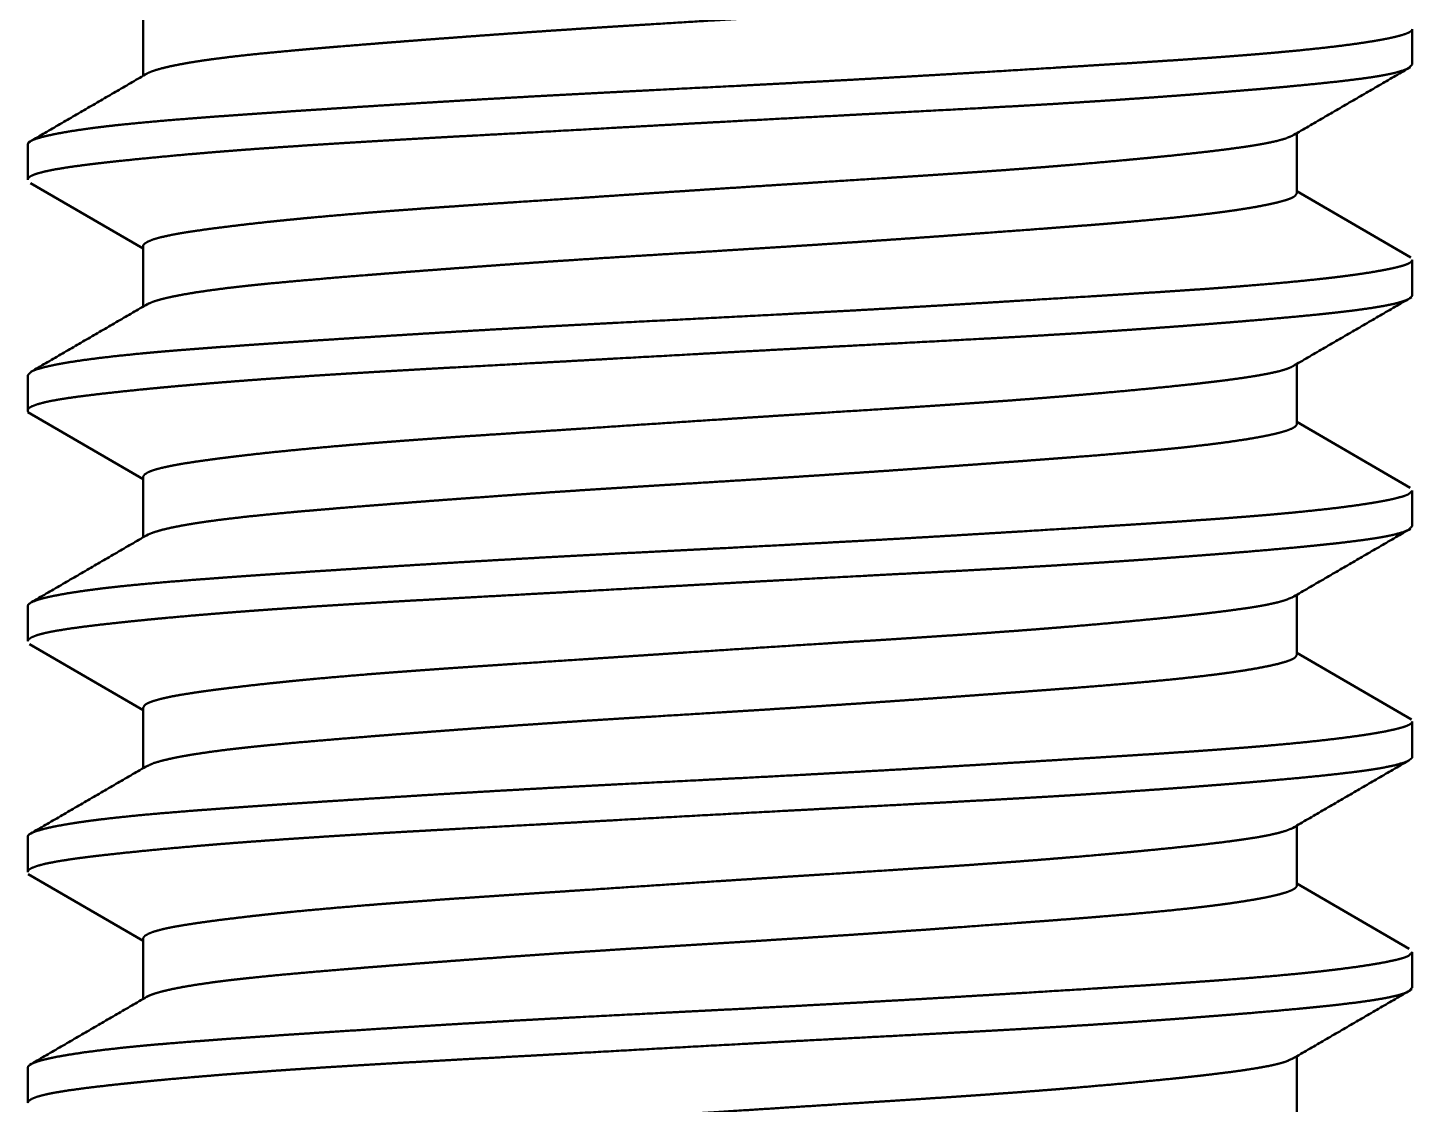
# Paper-space layout 'Layout1' of a CAD drawing. Header units: millimetres. Extents: x 0 to 420, y 0 to 297.
# Drawn here: x 183.84 to 189.84, y 161.19 to 165.86 of the extents above; entities that cross this region are included whole.
import ezdxf

# ---------------------------------------------------------------- set-up
doc = ezdxf.new("R2010")
doc.units = ezdxf.units.MM
doc.layers.add('170', color=7, linetype='Continuous', true_color=0xffffff)

psp = doc.layouts.get("Layout1")

# ---------------------------------------------------------------- linework, layer by layer
at = {"layer": '170', "color": 155, "linetype": 'Continuous', "lineweight": 50}
for p, q in [((184.3445, 165.9102), (184.3445, 165.649)), ((189.8445, 165.6991), (189.8445, 165.8519)), ((189.3445, 165.1409), (189.3445, 165.4008)), ((183.8445, 165.352), (183.8445, 165.1991)), ((183.8564, 165.1845), (184.3445, 164.901)), ((189.8386, 164.8622), (189.3445, 165.1492)), ((184.3445, 164.9101), (184.3445, 164.6491)), ((189.8445, 164.6991), (189.8445, 164.8519)), ((189.3445, 164.1409), (189.3445, 164.4012)), ((183.8445, 164.3519), (183.8445, 164.1992)), ((183.8457, 164.1913), (184.3445, 163.9014)), ((189.8352, 163.8642), (189.3445, 164.1493)), ((184.3445, 163.9101), (184.3445, 163.6493)), ((189.8445, 163.699), (189.8445, 163.852)), ((189.3445, 163.1409), (189.3445, 163.4008)), ((183.8445, 163.3519), (183.8445, 163.1991)), ((183.8523, 163.1868), (184.3445, 162.9008)), ((189.8411, 162.8605), (189.3445, 163.149)), ((184.3445, 162.9101), (184.3445, 162.6491)), ((189.8445, 162.6991), (189.8445, 162.852)), ((189.3445, 162.1409), (189.3445, 162.4009)), ((183.8445, 162.3519), (183.8445, 162.1991)), ((183.8472, 162.1901), (184.3445, 161.9013)), ((189.8307, 161.8665), (189.3445, 162.1491)), ((184.3445, 161.9101), (184.3445, 161.6493)), ((189.8445, 161.6991), (189.8445, 161.8519)), ((189.3445, 161.1409), (189.3445, 161.4014)), ((183.8445, 161.352), (183.8445, 161.1991))]:
    psp.add_line(p, q, dxfattribs=at)
for points, knots in [([(184.3545, 165.6548), (184.3664, 165.6617), (184.3906, 165.6713), (184.4234, 165.681), (184.4648, 165.6909), (184.515, 165.7008), (184.5433, 165.7058), (184.5738, 165.7108), (184.6062, 165.7157), (184.6405, 165.7206), (184.7147, 165.7301), (184.7965, 165.7394), (184.8857, 165.7485), (184.9824, 165.7577), (185.0078, 165.76), (185.0597, 165.7646), (185.0862, 165.7669), (185.1401, 165.7715), (185.1955, 165.7761), (185.3103, 165.7854), (185.4306, 165.7949), (185.5563, 165.8046), (185.6212, 165.8095), (185.6875, 165.8144), (185.8226, 165.8244), (185.9605, 165.8342), (186.1012, 165.8439), (186.2448, 165.8535), (186.3176, 165.8582), (186.3912, 165.8629), (186.5401, 165.8721), (186.8381, 165.8905), (186.987, 165.8997), (187.1356, 165.9091), (187.2099, 165.9139), (187.3213, 165.9212), (187.3949, 165.9261), (187.4314, 165.9285), (187.5755, 165.9384), (187.7165, 165.9483), (187.8545, 165.9582), (187.9893, 165.968), (188.0556, 165.9729), (188.0885, 165.9753), (188.185, 165.9824), (188.2476, 165.9871), (188.3686, 165.9963), (188.4838, 166.0053), (188.5934, 166.0144), (188.6973, 166.0237), (188.7224, 166.026), (188.7471, 166.0283), (188.7713, 166.0307), (188.795, 166.0331), (188.841, 166.0378), (188.8851, 166.0426), (188.9675, 166.0522), (189.0423, 166.0619), (189.1095, 166.0717), (189.1689, 166.0816), (189.1956, 166.0866), (189.2201, 166.0915), (189.2423, 166.0964), (189.2623, 166.1011), (189.2959, 166.1105), (189.3207, 166.1197), (189.3299, 166.1243), (189.3369, 166.1289), (189.3395, 166.1312), (189.3416, 166.1335), (189.3431, 166.1358), (189.3441, 166.1381), (189.3445, 166.1408)], [0, 0, 0.002743, 0.00791, 0.014715, 0.023182, 0.033349, 0.03908, 0.04522, 0.051735, 0.058623, 0.07351, 0.089864, 0.107694, 0.127026, 0.132091, 0.142453, 0.147739, 0.158511, 0.169558, 0.192464, 0.216454, 0.241533, 0.254482, 0.267701, 0.294629, 0.322125, 0.350178, 0.378794, 0.39331, 0.407969, 0.437636, 0.49702, 0.526674, 0.556302, 0.571106, 0.593294, 0.607968, 0.615244, 0.643967, 0.672079, 0.699584, 0.726477, 0.739692, 0.746241, 0.765503, 0.777984, 0.802101, 0.825093, 0.846967, 0.867705, 0.872713, 0.877643, 0.882483, 0.887226, 0.896424, 0.905239, 0.92174, 0.936741, 0.950244, 0.96223, 0.967623, 0.972583, 0.977106, 0.981206, 0.988132, 0.993404, 0.99544, 0.997096, 0.997794, 0.998412, 0.998964, 0.999463, 1, 1]), ([(189.8445, 165.8517), (189.844, 165.849), (189.8428, 165.8467), (189.8409, 165.8445), (189.8352, 165.8399), (189.8269, 165.8354), (189.8023, 165.8263), (189.7672, 165.8171), (189.7457, 165.8124), (189.7215, 165.8075), (189.7084, 165.8051), (189.6947, 165.8027), (189.6803, 165.8002), (189.6652, 165.7977), (189.5989, 165.7877), (189.5231, 165.7778), (189.4379, 165.768), (189.3434, 165.7583), (189.2926, 165.7535), (189.2395, 165.7487), (189.212, 165.7463), (189.1839, 165.7439), (189.1554, 165.7416), (189.1263, 165.7392), (189.0057, 165.73), (188.8779, 165.7209), (188.743, 165.712), (188.601, 165.7029), (188.4517, 165.6937), (188.2965, 165.6841), (187.9738, 165.6644), (187.8063, 165.6544), (187.6346, 165.6445), (187.5472, 165.6395), (187.459, 165.6345), (187.2819, 165.6248), (187.1041, 165.6153), (186.9258, 165.606), (186.5673, 165.5878), (186.4773, 165.5832), (186.3879, 165.5786), (186.2114, 165.5694), (186.0379, 165.56), (185.8673, 165.5503), (185.7831, 165.5454), (185.6997, 165.5404), (185.5351, 165.5304), (185.3753, 165.5204), (185.2219, 165.5107), (185.0745, 165.5011), (184.9334, 165.4917), (184.8651, 165.4871), (184.7985, 165.4824), (184.7334, 165.4778), (184.6701, 165.4733), (184.5501, 165.4642), (184.439, 165.4552), (184.3365, 165.4461), (184.2428, 165.4367), (184.1992, 165.4319), (184.1579, 165.4269), (184.1381, 165.4245), (184.1189, 165.4219), (184.1003, 165.4194), (184.0824, 165.4169), (184.0174, 165.4069), (183.9626, 165.397), (183.9181, 165.3871), (183.8839, 165.3774), (183.8769, 165.375), (183.8707, 165.3726), (183.865, 165.3702), (183.8601, 165.3678), (183.8522, 165.363), (183.8471, 165.3584), (183.8445, 165.3517)], [0, 0, 0.000455, 0.000882, 0.001367, 0.002576, 0.004146, 0.008488, 0.014496, 0.018143, 0.022222, 0.024426, 0.026737, 0.029165, 0.031696, 0.042798, 0.055455, 0.069646, 0.085375, 0.093818, 0.102656, 0.107225, 0.111889, 0.116631, 0.121452, 0.14148, 0.16269, 0.185077, 0.208643, 0.23341, 0.25915, 0.312683, 0.340467, 0.368934, 0.383427, 0.39806, 0.427427, 0.456894, 0.486463, 0.5459, 0.560814, 0.575635, 0.604898, 0.633671, 0.661958, 0.675917, 0.689755, 0.717054, 0.74356, 0.769022, 0.793465, 0.816888, 0.828211, 0.839278, 0.850085, 0.860592, 0.880509, 0.898971, 0.915999, 0.93159, 0.938849, 0.945738, 0.949046, 0.952256, 0.955353, 0.958346, 0.969243, 0.978458, 0.986004, 0.991897, 0.993114, 0.994228, 0.99524, 0.996149, 0.997667, 0.998816, 1, 1]), ([(183.8445, 165.1989), (183.847, 165.2059), (183.852, 165.2107), (183.8597, 165.2155), (183.8702, 165.2203), (183.8833, 165.2251), (183.9174, 165.2343), (183.9618, 165.2434), (184.0164, 165.2524), (184.0812, 165.2615), (184.1174, 165.266), (184.1563, 165.2706), (184.1767, 165.273), (184.1977, 165.2753), (184.2192, 165.2777), (184.2413, 165.2801), (184.335, 165.2897), (184.4373, 165.2996), (184.5482, 165.3096), (184.6677, 165.3196), (184.6989, 165.3221), (184.7307, 165.3246), (184.763, 165.3271), (184.7958, 165.3296), (184.8626, 165.3345), (184.931, 165.3393), (185.0722, 165.3489), (185.2194, 165.3583), (185.3726, 165.3675), (185.5318, 165.3766), (185.6137, 165.3812), (185.6966, 165.3858), (185.7803, 165.3903), (186.0352, 165.4042), (186.3847, 165.4237), (186.6086, 165.4362), (186.6987, 165.4412), (186.8333, 165.4486), (187.1012, 165.4631), (187.3672, 165.4772), (187.4995, 165.4842), (187.5435, 165.4865), (187.6312, 165.4911), (187.9712, 165.5092), (188.1347, 165.5183), (188.2939, 165.5275), (188.3718, 165.5323), (188.4486, 165.5372), (188.4867, 165.5396), (188.5616, 165.5446), (188.5984, 165.5471), (188.7408, 165.5571), (188.8759, 165.5671), (189.0037, 165.577), (189.1241, 165.5868), (189.1816, 165.5916), (189.2372, 165.5964), (189.2906, 165.6012), (189.3416, 165.6059), (189.4364, 165.6152), (189.5218, 165.6243), (189.5976, 165.6333), (189.664, 165.6425), (189.6791, 165.6448), (189.6935, 165.6471), (189.7074, 165.6495), (189.7206, 165.6518), (189.7449, 165.6566), (189.7666, 165.6614), (189.8019, 165.6712), (189.8266, 165.6811), (189.8445, 165.6991)], [0, 0, 0.001236, 0.002388, 0.003896, 0.005797, 0.008114, 0.013965, 0.021469, 0.030625, 0.041454, 0.047504, 0.053979, 0.057379, 0.060874, 0.064461, 0.068137, 0.083733, 0.100751, 0.119181, 0.139031, 0.144218, 0.149494, 0.154862, 0.160312, 0.171403, 0.182745, 0.206175, 0.230597, 0.256004, 0.282408, 0.295991, 0.309742, 0.323605, 0.365884, 0.423828, 0.460958, 0.475888, 0.498217, 0.542633, 0.586735, 0.608667, 0.615959, 0.630492, 0.686863, 0.713974, 0.740369, 0.753298, 0.766044, 0.77235, 0.784783, 0.790885, 0.814522, 0.836946, 0.858169, 0.878179, 0.887726, 0.896963, 0.905844, 0.914326, 0.930098, 0.944305, 0.956953, 0.968042, 0.970569, 0.972996, 0.975321, 0.977539, 0.981644, 0.985314, 0.99138, 0.995791, 1, 1]), ([(189.3285, 165.3916), (189.2951, 165.3774), (189.2614, 165.3678), (189.2189, 165.3584), (189.1945, 165.3537), (189.1677, 165.3491), (189.1535, 165.3468), (189.1388, 165.3445), (189.1236, 165.3422), (189.108, 165.3399), (189.0405, 165.3307), (188.9654, 165.3215), (188.8829, 165.3122), (188.7927, 165.3026), (188.769, 165.3002), (188.7448, 165.2978), (188.6949, 165.2929), (188.6436, 165.288), (188.5908, 165.2831), (188.481, 165.2732), (188.3656, 165.2633), (188.2447, 165.2534), (188.1182, 165.2437), (188.0528, 165.2389), (187.9863, 165.2342), (187.9191, 165.2295), (187.8511, 165.2249), (187.713, 165.2158), (187.5719, 165.2067), (187.2808, 165.1883), (187.2064, 165.1835), (187.132, 165.1788), (187.0575, 165.174), (186.8343, 165.1595), (186.6855, 165.1497), (186.5366, 165.1399), (186.4994, 165.1374), (186.425, 165.1324), (186.2413, 165.1202), (185.957, 165.1015), (185.8193, 165.0923), (185.6845, 165.0831), (185.6512, 165.0808), (185.5856, 165.0762), (185.5532, 165.0738), (185.4274, 165.0645), (185.3073, 165.055), (185.1927, 165.0454), (185.0836, 165.0357), (185.0312, 165.0307), (184.9802, 165.0257), (184.9309, 165.0207), (184.8835, 165.0158), (184.7944, 165.0059), (184.7128, 164.9961), (184.6388, 164.9866), (184.5724, 164.9773), (184.557, 164.975), (184.5421, 164.9727), (184.5276, 164.9704), (184.5137, 164.9681), (184.4876, 164.9635), (184.4637, 164.959), (184.4224, 164.9499), (184.3899, 164.9407), (184.366, 164.9313), (184.3508, 164.9217), (184.3484, 164.9193), (184.3466, 164.9169), (184.3453, 164.9144), (184.3446, 164.912), (184.3445, 164.9102)], [0, 0, 0.007219, 0.014209, 0.022865, 0.02783, 0.033232, 0.036097, 0.039059, 0.042119, 0.045272, 0.058831, 0.073889, 0.090434, 0.108485, 0.113235, 0.118079, 0.128055, 0.138331, 0.148893, 0.170843, 0.193904, 0.218059, 0.243333, 0.256387, 0.269659, 0.283072, 0.296637, 0.324206, 0.352361, 0.410442, 0.42529, 0.440138, 0.454991, 0.499543, 0.529244, 0.558946, 0.566372, 0.581223, 0.617884, 0.674621, 0.702112, 0.729012, 0.735646, 0.74876, 0.755215, 0.780331, 0.804336, 0.827241, 0.849045, 0.859525, 0.869729, 0.8796, 0.889095, 0.906945, 0.923294, 0.938155, 0.951509, 0.954614, 0.957621, 0.960531, 0.963339, 0.968617, 0.973465, 0.981879, 0.988621, 0.993734, 0.997298, 0.997978, 0.998587, 0.999133, 0.999641, 1, 1]), ([(184.3642, 164.6605), (184.3911, 164.6714), (184.4066, 164.6763), (184.4243, 164.6813), (184.4341, 164.6837), (184.4443, 164.6862), (184.4551, 164.6887), (184.4664, 164.6912), (184.5167, 164.7011), (184.5752, 164.711), (184.6416, 164.7207), (184.7162, 164.7303), (184.7362, 164.7326), (184.7566, 164.735), (184.7776, 164.7373), (184.799, 164.7397), (184.8432, 164.7443), (184.889, 164.7489), (184.9854, 164.7579), (185.0882, 164.767), (185.1973, 164.7763), (185.3129, 164.7856), (185.3731, 164.7904), (185.4972, 164.8001), (185.5608, 164.8049), (185.6909, 164.8147), (185.8249, 164.8245), (185.9629, 164.8344), (186.1049, 164.8442), (186.141, 164.8466), (186.2135, 164.8514), (186.3228, 164.8585), (186.5432, 164.8723), (186.7662, 164.886), (186.8786, 164.893), (186.9539, 164.8977), (187.141, 164.9095), (187.2885, 164.919), (187.4341, 164.9287), (187.5778, 164.9386), (187.7197, 164.9485), (187.7898, 164.9535), (187.8591, 164.9585), (187.9939, 164.9683), (188.2497, 164.9872), (188.3706, 164.9964), (188.4293, 165.001), (188.4868, 165.0056), (188.5429, 165.0102), (188.5972, 165.0148), (188.7005, 165.024), (188.797, 165.0332), (188.8865, 165.0427), (188.9691, 165.0523), (188.9886, 165.0548), (189.0077, 165.0572), (189.0264, 165.0597), (189.0445, 165.0622), (189.0792, 165.0671), (189.1117, 165.0721), (189.1705, 165.0819), (189.2209, 165.0917), (189.263, 165.1013), (189.2965, 165.1107), (189.3036, 165.113), (189.3101, 165.1154), (189.3161, 165.1177), (189.3214, 165.12), (189.3305, 165.1246), (189.3373, 165.1292), (189.3445, 165.1408)], [0, 0, 0.005788, 0.009028, 0.012701, 0.0147, 0.016807, 0.019014, 0.021321, 0.031544, 0.043353, 0.056745, 0.071736, 0.075736, 0.079838, 0.084042, 0.088343, 0.097192, 0.106364, 0.125666, 0.146237, 0.168073, 0.19119, 0.203234, 0.228038, 0.240745, 0.266747, 0.293534, 0.321116, 0.349493, 0.356708, 0.37119, 0.393015, 0.437044, 0.481565, 0.504013, 0.519048, 0.556415, 0.585879, 0.614971, 0.64369, 0.672033, 0.686057, 0.699887, 0.726844, 0.777971, 0.80214, 0.813877, 0.825376, 0.836587, 0.84745, 0.868133, 0.887439, 0.905383, 0.921955, 0.925883, 0.929721, 0.93347, 0.937121, 0.944105, 0.950665, 0.962542, 0.972778, 0.981375, 0.988329, 0.989813, 0.991192, 0.992465, 0.993628, 0.995647, 0.997281, 1, 1]), ([(189.8445, 164.8518), (189.8413, 164.8448), (189.8358, 164.8402), (189.8276, 164.8357), (189.8224, 164.8334), (189.8166, 164.8311), (189.8101, 164.8288), (189.803, 164.8265), (189.7679, 164.8172), (189.7226, 164.8078), (189.6671, 164.798), (189.6015, 164.7881), (189.5648, 164.7831), (189.5254, 164.7781), (189.4837, 164.7731), (189.4397, 164.7682), (189.3452, 164.7584), (189.2421, 164.7489), (189.1305, 164.7396), (189.0102, 164.7303), (188.9788, 164.728), (188.9142, 164.7234), (188.8813, 164.7212), (188.8142, 164.7166), (188.7456, 164.7121), (188.6038, 164.7031), (188.4561, 164.6939), (188.1425, 164.6747), (188.0604, 164.6697), (187.9774, 164.6646), (187.8093, 164.6546), (187.6384, 164.6447), (187.4648, 164.6348), (187.2884, 164.6252), (187.1093, 164.6156), (186.7501, 164.597), (186.3943, 164.5789), (186.2176, 164.5697), (186.1296, 164.565), (186.0421, 164.5602), (185.8704, 164.5505), (185.703, 164.5406), (185.5399, 164.5307), (185.3811, 164.5208), (185.2267, 164.511), (185.1513, 164.5061), (185.0776, 164.5013), (184.9358, 164.4919), (184.8014, 164.4826), (184.6742, 164.4736), (184.5544, 164.4645), (184.5255, 164.4623), (184.4972, 164.46), (184.4693, 164.4577), (184.442, 164.4554), (184.389, 164.4508), (184.3384, 164.4462), (184.2444, 164.4368), (184.16, 164.4272), (184.085, 164.4173), (184.0195, 164.4073), (184.0046, 164.4048), (183.9904, 164.4022), (183.9768, 164.3997), (183.9638, 164.3972), (183.94, 164.3922), (183.9188, 164.3873), (183.8845, 164.3776), (183.8607, 164.368), (183.8445, 164.3518)], [0, 0, 0.001277, 0.002459, 0.004014, 0.004947, 0.005981, 0.007121, 0.008362, 0.014363, 0.022029, 0.031356, 0.042354, 0.048489, 0.055056, 0.062019, 0.069349, 0.085078, 0.102221, 0.120774, 0.14075, 0.14597, 0.15668, 0.162153, 0.173289, 0.184675, 0.208197, 0.232711, 0.284725, 0.298353, 0.312125, 0.340013, 0.368358, 0.397154, 0.426399, 0.456108, 0.515665, 0.574667, 0.60396, 0.618552, 0.633066, 0.66155, 0.689317, 0.716371, 0.742713, 0.768334, 0.780854, 0.79308, 0.81661, 0.838928, 0.86004, 0.879943, 0.884729, 0.889437, 0.894066, 0.898618, 0.907427, 0.915834, 0.931469, 0.945546, 0.958076, 0.969046, 0.971542, 0.973937, 0.976231, 0.978414, 0.982446, 0.986045, 0.991957, 0.996204, 1, 1]), ([(183.8516, 164.1878), (183.8449, 164.1964), (183.8445, 164.1989), (183.8447, 164.2013), (183.8457, 164.2038), (183.8473, 164.2062), (183.8525, 164.2111), (183.8603, 164.2159), (183.884, 164.2253), (183.9181, 164.2345), (183.9392, 164.2391), (183.9629, 164.2436), (183.9757, 164.2459), (183.9892, 164.2482), (184.0034, 164.2504), (184.0183, 164.2527), (184.0838, 164.2618), (184.1588, 164.2709), (184.2431, 164.2803), (184.3367, 164.2899), (184.3871, 164.2949), (184.4398, 164.2998), (184.495, 164.3049), (184.5522, 164.3099), (184.6721, 164.3199), (184.7993, 164.3298), (184.9335, 164.3395), (185.0749, 164.3491), (185.1483, 164.3538), (185.2235, 164.3585), (185.2618, 164.3608), (185.3392, 164.3655), (185.3783, 164.3678), (185.5373, 164.3769), (185.7004, 164.386), (186.0389, 164.4044), (186.1261, 164.4092), (186.2142, 164.4141), (186.3913, 164.424), (186.7472, 164.4438), (186.9261, 164.4536), (187.1505, 164.4657), (187.2403, 164.4705), (187.3738, 164.4776), (187.6356, 164.4913), (187.9744, 164.5094), (188.1393, 164.5185), (188.2202, 164.5232), (188.2996, 164.5279), (188.3775, 164.5326), (188.4537, 164.5375), (188.6016, 164.5473), (188.7433, 164.5573), (188.8118, 164.5623), (188.8787, 164.5673), (188.944, 164.5723), (189.0077, 164.5773), (189.1285, 164.5871), (189.2404, 164.5967), (189.3436, 164.6061), (189.4381, 164.6153), (189.482, 164.6199), (189.5238, 164.6245), (189.5438, 164.6268), (189.5632, 164.6291), (189.582, 164.6314), (189.6002, 164.6337), (189.6662, 164.6428), (189.7218, 164.6521), (189.7673, 164.6616), (189.8024, 164.6714), (189.8161, 164.6764), (189.8272, 164.6814), (189.8355, 164.6864), (189.8411, 164.6914), (189.8445, 164.6989)], [0, 0, 0.001798, 0.002214, 0.002626, 0.003059, 0.003543, 0.004717, 0.006239, 0.010443, 0.016285, 0.019842, 0.023826, 0.025979, 0.028243, 0.030618, 0.033102, 0.044025, 0.056499, 0.07051, 0.086061, 0.094418, 0.103166, 0.112309, 0.1218, 0.141677, 0.162741, 0.18497, 0.208375, 0.220524, 0.232972, 0.239303, 0.252112, 0.258582, 0.284886, 0.311865, 0.367854, 0.382276, 0.39686, 0.42615, 0.485029, 0.514615, 0.551739, 0.566598, 0.58867, 0.631976, 0.688008, 0.715281, 0.728679, 0.741816, 0.754694, 0.767314, 0.791789, 0.815247, 0.826591, 0.837677, 0.848504, 0.859051, 0.879059, 0.897611, 0.914727, 0.930408, 0.937709, 0.944643, 0.947973, 0.951208, 0.954334, 0.957352, 0.968361, 0.977681, 0.985348, 0.991376, 0.993779, 0.995783, 0.99739, 0.998631, 1, 1]), ([(189.3336, 164.3948), (189.321, 164.3876), (189.3156, 164.3851), (189.3096, 164.3826), (189.303, 164.3802), (189.2959, 164.3777), (189.2801, 164.3728), (189.2621, 164.368), (189.2198, 164.3586), (189.1692, 164.3494), (189.1102, 164.3402), (189.0429, 164.331), (189.006, 164.3264), (188.9672, 164.3217), (188.9266, 164.317), (188.8844, 164.3123), (188.7946, 164.3028), (188.698, 164.2932), (188.5947, 164.2834), (188.4844, 164.2735), (188.4558, 164.271), (188.3975, 164.266), (188.3679, 164.2635), (188.308, 164.2585), (188.2468, 164.2536), (188.1211, 164.2439), (187.9908, 164.2345), (187.924, 164.2298), (187.856, 164.2252), (187.8216, 164.2229), (187.7519, 164.2183), (187.5744, 164.2069), (187.2848, 164.1885), (187.1373, 164.1791), (186.9881, 164.1695), (186.8376, 164.1597), (186.5396, 164.1401), (186.2466, 164.1205), (186.1741, 164.1157), (186.066, 164.1086), (185.9949, 164.104), (185.8216, 164.0925), (185.6876, 164.0834), (185.5577, 164.0742), (185.4318, 164.0648), (185.401, 164.0625), (185.3705, 164.0601), (185.3102, 164.0553), (185.2516, 164.0505), (185.1946, 164.0456), (185.0855, 164.0359), (184.9829, 164.026), (184.8868, 164.0161), (184.7972, 164.0062), (184.7758, 164.0037), (184.7549, 164.0012), (184.7344, 163.9988), (184.7145, 163.9963), (184.6762, 163.9915), (184.64, 163.9868), (184.5737, 163.9775), (184.5155, 163.9684), (184.4654, 163.9593), (184.4235, 163.9501), (184.4058, 163.9455), (184.3904, 163.9408), (184.3772, 163.9362), (184.3663, 163.9315), (184.3511, 163.922), (184.3447, 163.9123), (184.3445, 163.91)], [0, 0, 0.002901, 0.004086, 0.005372, 0.006765, 0.008262, 0.011562, 0.015269, 0.023882, 0.034116, 0.045977, 0.059495, 0.066883, 0.07466, 0.082784, 0.091247, 0.109197, 0.128496, 0.149147, 0.171169, 0.176885, 0.188517, 0.194417, 0.206388, 0.218589, 0.243662, 0.269639, 0.282966, 0.296519, 0.303379, 0.31728, 0.35264, 0.410366, 0.43975, 0.469485, 0.49949, 0.558882, 0.617291, 0.63174, 0.653284, 0.667465, 0.702005, 0.728719, 0.754626, 0.77972, 0.785867, 0.791958, 0.803976, 0.815679, 0.827054, 0.848835, 0.869333, 0.888555, 0.906486, 0.910766, 0.914959, 0.919054, 0.923047, 0.930721, 0.937985, 0.951305, 0.963028, 0.973152, 0.981671, 0.985309, 0.988517, 0.991296, 0.993663, 0.997233, 0.999534, 1, 1]), ([(184.3592, 163.6578), (184.3674, 163.6621), (184.3921, 163.6718), (184.4254, 163.6815), (184.4673, 163.6914), (184.5176, 163.7013), (184.546, 163.7063), (184.5766, 163.7112), (184.6093, 163.7162), (184.644, 163.7211), (184.719, 163.7306), (184.8012, 163.7399), (184.8905, 163.749), (184.9871, 163.7581), (185.0381, 163.7627), (185.0909, 163.7673), (185.118, 163.7696), (185.1455, 163.7719), (185.2013, 163.7766), (185.3168, 163.7859), (185.4373, 163.7954), (185.5628, 163.8051), (185.6934, 163.8149), (185.7269, 163.8174), (185.7947, 163.8223), (185.8982, 163.8298), (185.9679, 163.8347), (186.109, 163.8445), (186.2526, 163.854), (186.3984, 163.8633), (186.5466, 163.8725), (186.6215, 163.8771), (186.6591, 163.8794), (186.7715, 163.8864), (186.9951, 163.9002), (187.1434, 163.9096), (187.291, 163.9192), (187.4379, 163.929), (187.5829, 163.9389), (187.7242, 163.9488), (187.8619, 163.9587), (187.9961, 163.9685), (188.1267, 163.9781), (188.1906, 163.9828), (188.2535, 163.9875), (188.3748, 163.9967), (188.49, 164.0058), (188.5991, 164.0149), (188.7022, 164.0241), (188.7514, 164.0288), (188.7991, 164.0335), (188.8224, 164.0358), (188.8452, 164.0382), (188.8676, 164.0406), (188.8894, 164.043), (188.9718, 164.0527), (189.0462, 164.0624), (189.1128, 164.0722), (189.1715, 164.0821), (189.1978, 164.087), (189.2222, 164.092), (189.2444, 164.0968), (189.2643, 164.1016), (189.2975, 164.111), (189.3218, 164.1202), (189.3374, 164.1293), (189.3442, 164.1385), (189.3445, 164.1407)], [0, 0, 0.001848, 0.007129, 0.014046, 0.022607, 0.03282, 0.038556, 0.044719, 0.051304, 0.05829, 0.073334, 0.089805, 0.107688, 0.127, 0.137194, 0.147753, 0.153168, 0.158649, 0.169803, 0.192868, 0.216939, 0.242006, 0.268081, 0.274757, 0.288305, 0.308952, 0.322864, 0.351039, 0.379676, 0.408769, 0.43833, 0.453285, 0.460777, 0.483195, 0.52781, 0.557389, 0.586839, 0.616157, 0.645074, 0.673276, 0.700768, 0.727552, 0.753628, 0.766396, 0.778958, 0.803177, 0.826176, 0.847977, 0.868577, 0.878424, 0.887965, 0.892623, 0.897195, 0.901669, 0.906041, 0.922554, 0.9375, 0.950899, 0.962747, 0.968089, 0.973031, 0.977553, 0.981638, 0.988501, 0.993687, 0.997283, 0.999554, 1, 1]), ([(189.8445, 163.8517), (189.828, 163.8359), (189.804, 163.8268), (189.7694, 163.8176), (189.759, 163.8152), (189.748, 163.8128), (189.7362, 163.8104), (189.7239, 163.808), (189.6973, 163.8031), (189.6683, 163.7982), (189.6028, 163.7883), (189.5278, 163.7784), (189.443, 163.7685), (189.3485, 163.7588), (189.3233, 163.7563), (189.2975, 163.7539), (189.2712, 163.7515), (189.2445, 163.7491), (189.1895, 163.7444), (189.1325, 163.7397), (189.0129, 163.7305), (188.8856, 163.7215), (188.8191, 163.717), (188.7507, 163.7125), (188.6803, 163.7079), (188.608, 163.7033), (188.459, 163.6941), (188.1466, 163.6749), (187.9833, 163.665), (187.8153, 163.655), (187.7294, 163.6499), (187.6426, 163.6449), (187.468, 163.635), (187.292, 163.6254), (187.1146, 163.6159), (186.8461, 163.6019), (186.7107, 163.595), (186.6205, 163.5905), (186.3974, 163.5791), (186.2215, 163.5699), (186.048, 163.5605), (185.8766, 163.5508), (185.7918, 163.5459), (185.7076, 163.5409), (185.543, 163.5309), (185.3841, 163.521), (185.2307, 163.5112), (185.0829, 163.5016), (184.9407, 163.4922), (184.8718, 163.4875), (184.8045, 163.4829), (184.7394, 163.4783), (184.6764, 163.4737), (184.5567, 163.4647), (184.4452, 163.4557), (184.3421, 163.4466), (184.2473, 163.4372), (184.225, 163.4347), (184.2032, 163.4323), (184.1821, 163.4299), (184.1617, 163.4274), (184.1227, 163.4224), (184.0862, 163.4175), (184.0209, 163.4075), (183.9655, 163.3975), (183.9416, 163.3926), (183.9203, 163.3876), (183.9106, 163.3852), (183.9015, 163.3827), (183.893, 163.3803), (183.8853, 163.3778), (183.861, 163.3682), (183.8476, 163.3589), (183.8445, 163.3521)], [0, 0, 0.003785, 0.008032, 0.013973, 0.015732, 0.017602, 0.019583, 0.021669, 0.026145, 0.031023, 0.041981, 0.054521, 0.068651, 0.084392, 0.088581, 0.092868, 0.097237, 0.101688, 0.110831, 0.120293, 0.140161, 0.161291, 0.172332, 0.183687, 0.195371, 0.207369, 0.232091, 0.283919, 0.311009, 0.338888, 0.353129, 0.367531, 0.396503, 0.425695, 0.455108, 0.499631, 0.522082, 0.537043, 0.574031, 0.603198, 0.631988, 0.660408, 0.674474, 0.688441, 0.715753, 0.742128, 0.767579, 0.79211, 0.815707, 0.827149, 0.838308, 0.849118, 0.859575, 0.879462, 0.897979, 0.915131, 0.930904, 0.934626, 0.93825, 0.941768, 0.945178, 0.951686, 0.957777, 0.968726, 0.978037, 0.982079, 0.985708, 0.987371, 0.988928, 0.990382, 0.991731, 0.996053, 0.998768, 1, 1]), ([(183.8445, 163.1993), (183.8474, 163.2064), (183.8607, 163.216), (183.8847, 163.2255), (183.8924, 163.2278), (183.9007, 163.2302), (183.9098, 163.2325), (183.9195, 163.2348), (183.9408, 163.2394), (183.9647, 163.244), (184.0199, 163.253), (184.0851, 163.262), (184.1603, 163.2711), (184.2455, 163.2805), (184.2684, 163.2829), (184.2918, 163.2854), (184.3158, 163.2878), (184.3403, 163.2903), (184.3909, 163.2952), (184.4435, 163.3002), (184.5549, 163.3102), (184.6744, 163.3201), (184.7371, 163.3251), (184.802, 163.33), (184.8352, 163.3325), (184.8689, 163.3349), (184.9031, 163.3374), (184.9378, 163.3398), (185.0803, 163.3494), (185.2282, 163.3588), (185.3815, 163.368), (185.5402, 163.3771), (185.6215, 163.3816), (185.7884, 163.3908), (186.0451, 163.4048), (186.2189, 163.4144), (186.5723, 163.4341), (186.7521, 163.4441), (186.8426, 163.4491), (186.9326, 163.454), (187.1116, 163.4637), (187.4649, 163.4824), (187.6826, 163.4938), (187.7258, 163.4961), (187.8119, 163.5006), (187.9806, 163.5097), (188.1442, 163.5188), (188.3028, 163.5281), (188.4564, 163.5377), (188.6051, 163.5476), (188.6414, 163.5501), (188.713, 163.5551), (188.7481, 163.5576), (188.8168, 163.5627), (188.8834, 163.5677), (189.0109, 163.5776), (189.1306, 163.5873), (189.2424, 163.5969), (189.3464, 163.6064), (189.371, 163.6087), (189.3951, 163.6111), (189.4186, 163.6134), (189.4414, 163.6157), (189.4851, 163.6203), (189.5265, 163.6248), (189.6017, 163.6339), (189.6673, 163.643), (189.6963, 163.6476), (189.7229, 163.6523), (189.7353, 163.6546), (189.747, 163.657), (189.7582, 163.6595), (189.7686, 163.6619), (189.8035, 163.6717), (189.8277, 163.6817), (189.8445, 163.6989)], [0, 0, 0.001283, 0.003991, 0.008259, 0.009593, 0.011032, 0.012583, 0.014234, 0.017847, 0.021868, 0.031133, 0.04203, 0.054563, 0.06876, 0.072573, 0.076478, 0.080473, 0.084549, 0.092964, 0.101716, 0.120224, 0.140075, 0.150501, 0.161269, 0.16678, 0.172377, 0.178059, 0.183823, 0.207462, 0.232002, 0.257429, 0.283747, 0.297239, 0.32491, 0.367481, 0.396288, 0.454905, 0.48472, 0.499716, 0.514653, 0.544332, 0.602912, 0.639001, 0.64617, 0.660445, 0.688406, 0.715538, 0.741847, 0.767336, 0.792002, 0.798036, 0.809921, 0.815744, 0.827141, 0.838213, 0.85938, 0.879262, 0.897849, 0.915129, 0.919234, 0.92324, 0.92714, 0.930938, 0.938223, 0.945106, 0.95766, 0.96861, 0.973486, 0.977959, 0.980042, 0.982027, 0.983911, 0.985686, 0.991696, 0.996023, 1, 1]), ([(189.3281, 163.3913), (189.2968, 163.378), (189.2635, 163.3683), (189.2212, 163.3589), (189.2093, 163.3565), (189.1968, 163.3542), (189.1838, 163.3518), (189.1703, 163.3495), (189.1418, 163.3449), (189.1113, 163.3404), (189.0445, 163.3312), (188.9699, 163.322), (188.9297, 163.3174), (188.8875, 163.3127), (188.8656, 163.3103), (188.8433, 163.3079), (188.8204, 163.3055), (188.7971, 163.3031), (188.6998, 163.2934), (188.5966, 163.2836), (188.4874, 163.2737), (188.3722, 163.2638), (188.3123, 163.2589), (188.251, 163.2539), (188.1881, 163.249), (188.124, 163.2441), (187.9931, 163.2346), (187.8587, 163.2254), (187.7209, 163.2163), (187.5796, 163.2072), (187.4349, 163.198), (187.3614, 163.1934), (187.2877, 163.1887), (186.9915, 163.1697), (186.6933, 163.1503), (186.6184, 163.1453), (186.5435, 163.1403), (186.3951, 163.1304), (186.2492, 163.1207), (185.9647, 163.102), (185.8262, 163.0928), (185.6905, 163.0836), (185.6245, 163.0789), (185.5598, 163.0743), (185.4343, 163.065), (185.3139, 163.0556), (185.1987, 163.046), (185.0887, 163.0362), (185.0621, 163.0337), (185.0359, 163.0312), (185.0101, 163.0287), (184.9849, 163.0262), (184.9357, 163.0212), (184.8884, 163.0163), (184.7992, 163.0064), (184.7172, 162.9967), (184.679, 162.9919), (184.6425, 162.9871), (184.625, 162.9848), (184.6079, 162.9824), (184.5914, 162.9801), (184.5753, 162.9778), (184.5164, 162.9686), (184.4662, 162.9595), (184.4246, 162.9504), (184.3914, 162.9412), (184.3781, 162.9365), (184.367, 162.9318), (184.3622, 162.9294), (184.358, 162.927), (184.3544, 162.9246), (184.3513, 162.9222), (184.3445, 162.9102)], [0, 0, 0.006771, 0.01368, 0.022301, 0.02473, 0.027264, 0.029894, 0.032622, 0.038372, 0.044508, 0.057938, 0.072909, 0.080974, 0.089433, 0.09381, 0.098286, 0.102864, 0.107533, 0.126995, 0.147656, 0.169498, 0.192522, 0.204482, 0.21674, 0.229302, 0.24211, 0.268247, 0.295074, 0.322581, 0.350775, 0.37966, 0.394337, 0.409044, 0.468147, 0.527669, 0.542613, 0.557578, 0.587191, 0.616313, 0.673097, 0.700758, 0.72784, 0.741013, 0.753932, 0.778998, 0.803045, 0.826072, 0.84807, 0.853399, 0.858639, 0.863789, 0.868844, 0.878684, 0.888163, 0.906036, 0.922479, 0.930159, 0.937478, 0.940997, 0.944429, 0.947764, 0.951, 0.962867, 0.973025, 0.981521, 0.988367, 0.991181, 0.993591, 0.994653, 0.995617, 0.996481, 0.997258, 1, 1]), ([(184.3559, 162.6558), (184.3926, 162.6719), (184.4261, 162.6817), (184.4685, 162.6916), (184.4805, 162.6941), (184.493, 162.6966), (184.506, 162.6991), (184.5196, 162.7016), (184.5481, 162.7066), (184.5786, 162.7115), (184.6455, 162.7213), (184.7202, 162.7308), (184.7605, 162.7354), (184.8028, 162.7401), (184.8247, 162.7424), (184.8471, 162.7447), (184.87, 162.747), (184.8934, 162.7493), (184.9907, 162.7584), (185.094, 162.7675), (185.2033, 162.7768), (185.3187, 162.7861), (185.3786, 162.7909), (185.4401, 162.7957), (185.5031, 162.8005), (185.5671, 162.8054), (185.698, 162.8152), (185.8324, 162.8251), (185.9702, 162.8349), (186.1115, 162.8446), (186.1836, 162.8495), (186.2564, 162.8543), (186.4036, 162.8636), (186.5513, 162.8728), (186.8486, 162.8911), (186.9981, 162.9004), (187.0731, 162.9051), (187.148, 162.9099), (187.2963, 162.9195), (187.442, 162.9293), (187.5854, 162.9391), (187.7264, 162.949), (187.865, 162.9589), (187.9334, 162.9639), (188.0006, 162.9688), (188.1311, 162.9784), (188.2565, 162.9878), (188.3768, 162.9969), (188.492, 163.006), (188.6021, 163.0152), (188.7057, 163.0244), (188.802, 163.0338), (188.8911, 163.0432), (188.973, 163.0528), (189.0112, 163.0577), (189.0476, 163.0626), (189.0651, 163.0651), (189.0822, 163.0676), (189.0987, 163.0701), (189.1148, 163.0725), (189.1734, 163.0824), (189.2234, 163.0922), (189.265, 163.1018), (189.298, 163.1112), (189.3112, 163.1158), (189.3223, 163.1204), (189.327, 163.1227), (189.3312, 163.125), (189.3348, 163.1273), (189.3378, 163.1296), (189.3445, 163.1411)], [0, 0, 0.007985, 0.014929, 0.023591, 0.026032, 0.028569, 0.031207, 0.033941, 0.039705, 0.04585, 0.059301, 0.074286, 0.082359, 0.090823, 0.095205, 0.099683, 0.104266, 0.108931, 0.128368, 0.149009, 0.170836, 0.193857, 0.20582, 0.218083, 0.23065, 0.243435, 0.269542, 0.296343, 0.323832, 0.352019, 0.366378, 0.380908, 0.410243, 0.439693, 0.498939, 0.52874, 0.543684, 0.558629, 0.588176, 0.617244, 0.645837, 0.673959, 0.701598, 0.715233, 0.728634, 0.754668, 0.779686, 0.803688, 0.826685, 0.84865, 0.869355, 0.888607, 0.90643, 0.92283, 0.930495, 0.937802, 0.94132, 0.944744, 0.948075, 0.951304, 0.963136, 0.973276, 0.981754, 0.988576, 0.991373, 0.993764, 0.994808, 0.995758, 0.996608, 0.997363, 1, 1]), ([(189.8445, 162.8519), (189.8417, 162.8452), (189.8394, 162.843), (189.8364, 162.8407), (189.8327, 162.8384), (189.8284, 162.8361), (189.8178, 162.8315), (189.8045, 162.827), (189.7702, 162.8178), (189.7256, 162.8083), (189.6993, 162.8035), (189.6705, 162.7986), (189.639, 162.7936), (189.6049, 162.7886), (189.5293, 162.7786), (189.4446, 162.7687), (189.351, 162.759), (189.2483, 162.7495), (189.1936, 162.7447), (189.1366, 162.74), (189.1073, 162.7377), (189.0774, 162.7354), (189.0469, 162.7331), (189.0159, 162.7308), (188.888, 162.7216), (188.7534, 162.7126), (188.6123, 162.7036), (188.4646, 162.6944), (188.3103, 162.685), (188.2307, 162.6801), (188.1501, 162.6751), (187.9863, 162.6652), (187.8191, 162.6552), (187.6485, 162.6453), (187.4304, 162.6329), (187.3416, 162.6281), (187.2075, 162.6208), (186.9393, 162.6067), (186.7606, 162.5976), (186.4036, 162.5794), (186.3145, 162.5748), (186.2257, 162.5701), (186.1379, 162.5655), (186.0511, 162.5607), (185.8801, 162.551), (185.7127, 162.5412), (185.549, 162.5313), (185.389, 162.5213), (185.3106, 162.5163), (185.2338, 162.5114), (185.0855, 162.5018), (184.9439, 162.4924), (184.809, 162.4832), (184.7442, 162.4786), (184.681, 162.474), (184.6195, 162.4695), (184.5599, 162.465), (184.4473, 162.4559), (184.3439, 162.4468), (184.2497, 162.4374), (184.1646, 162.4278), (184.1255, 162.4228), (184.0887, 162.4178), (184.0542, 162.4128), (184.0223, 162.4077), (183.9665, 162.3977), (183.9211, 162.3878), (183.8862, 162.3781), (183.8617, 162.3686), (183.8534, 162.3639), (183.8478, 162.3592), (183.846, 162.3568), (183.8449, 162.3545), (183.8445, 162.3521)], [0, 0, 0.00119, 0.001727, 0.00235, 0.003064, 0.003873, 0.005787, 0.008107, 0.013989, 0.021549, 0.025966, 0.030809, 0.036085, 0.0418, 0.054415, 0.068532, 0.084122, 0.101192, 0.110285, 0.119752, 0.124628, 0.129598, 0.134658, 0.139795, 0.161031, 0.183361, 0.206777, 0.231281, 0.256882, 0.270087, 0.283456, 0.310622, 0.338356, 0.366653, 0.402825, 0.417547, 0.439788, 0.484255, 0.513875, 0.573054, 0.587835, 0.602548, 0.617107, 0.631514, 0.659873, 0.68763, 0.714782, 0.741323, 0.754337, 0.767071, 0.791686, 0.815182, 0.837559, 0.848328, 0.858815, 0.869018, 0.878927, 0.89763, 0.914805, 0.930485, 0.944666, 0.951192, 0.957344, 0.96311, 0.96846, 0.977855, 0.985536, 0.991539, 0.995889, 0.997469, 0.99868, 0.999168, 0.999597, 1, 1]), ([(183.8445, 162.1992), (183.8476, 162.2067), (183.8501, 162.2091), (183.8532, 162.2116), (183.8569, 162.214), (183.8614, 162.2164), (183.8857, 162.2258), (183.9205, 162.235), (183.9656, 162.2441), (184.0212, 162.2531), (184.0367, 162.2554), (184.0529, 162.2577), (184.0697, 162.26), (184.0873, 162.2622), (184.1241, 162.2668), (184.1633, 162.2714), (184.2483, 162.2808), (184.3424, 162.2905), (184.4455, 162.3004), (184.5575, 162.3104), (184.587, 162.3129), (184.617, 162.3154), (184.6476, 162.318), (184.6786, 162.3205), (184.7419, 162.3255), (184.8068, 162.3304), (184.9416, 162.3401), (185.083, 162.3496), (185.231, 162.359), (185.3857, 162.3682), (185.4254, 162.3705), (185.5056, 162.3751), (185.6276, 162.3819), (185.71, 162.3865), (186.0482, 162.4049), (186.2225, 162.4146), (186.3109, 162.4195), (186.4001, 162.4245), (186.7577, 162.4444), (187.1148, 162.4638), (187.2932, 162.4733), (187.3824, 162.478), (187.6456, 162.4919), (187.8164, 162.5009), (187.9837, 162.5099), (188.1472, 162.519), (188.2276, 162.5236), (188.3071, 162.5283), (188.3464, 162.5307), (188.3854, 162.5331), (188.462, 162.538), (188.61, 162.5479), (188.7513, 162.5579), (188.8858, 162.5678), (189.0135, 162.5778), (189.0444, 162.5802), (189.1048, 162.5852), (189.1343, 162.5876), (189.1915, 162.5925), (189.2464, 162.5973), (189.3494, 162.6066), (189.4432, 162.6159), (189.5279, 162.625), (189.6034, 162.6341), (189.6209, 162.6364), (189.6377, 162.6387), (189.6539, 162.641), (189.6694, 162.6433), (189.6984, 162.6479), (189.7248, 162.6526), (189.7696, 162.6621), (189.8041, 162.6719), (189.8281, 162.6818), (189.8415, 162.6918), (189.8432, 162.6943), (189.8442, 162.6968), (189.8445, 162.6993)], [0, 0, 0.00134, 0.001909, 0.002562, 0.003301, 0.004137, 0.008457, 0.014415, 0.022034, 0.031352, 0.033949, 0.036654, 0.039472, 0.042398, 0.048543, 0.055068, 0.069237, 0.084891, 0.102027, 0.120657, 0.125551, 0.13054, 0.135615, 0.140764, 0.15127, 0.162049, 0.184423, 0.207887, 0.232432, 0.258079, 0.264663, 0.277968, 0.298195, 0.311858, 0.367927, 0.39681, 0.411467, 0.426265, 0.485545, 0.54475, 0.574324, 0.589103, 0.632732, 0.661055, 0.688776, 0.715894, 0.729227, 0.742403, 0.748927, 0.755389, 0.768096, 0.792656, 0.816095, 0.838425, 0.859631, 0.864753, 0.874791, 0.879687, 0.889196, 0.898322, 0.91543, 0.931036, 0.945142, 0.957735, 0.960645, 0.963456, 0.966162, 0.968757, 0.973622, 0.978053, 0.985648, 0.991573, 0.995875, 0.998644, 0.999141, 0.999585, 1, 1]), ([(189.3253, 162.3898), (189.3219, 162.388), (189.2973, 162.3782), (189.2641, 162.3685), (189.2224, 162.3591), (189.1722, 162.3499), (189.1439, 162.3453), (189.1135, 162.3407), (189.0808, 162.3361), (189.0461, 162.3314), (188.9712, 162.3222), (188.8891, 162.3128), (188.7999, 162.3034), (188.7035, 162.2937), (188.6526, 162.2888), (188.5999, 162.2839), (188.5454, 162.2789), (188.5177, 162.2764), (188.4896, 162.2739), (188.3742, 162.264), (188.2538, 162.2541), (188.1283, 162.2444), (187.9979, 162.235), (187.9308, 162.2303), (187.8624, 162.2257), (187.7932, 162.221), (187.7234, 162.2165), (187.5822, 162.2074), (187.2929, 162.189), (187.1449, 162.1796), (186.9949, 162.17), (186.8452, 162.1602), (186.548, 162.1406), (186.2537, 162.121), (186.1807, 162.1162), (186.1086, 162.1114), (185.9671, 162.1021), (185.8293, 162.093), (185.695, 162.0839), (185.6293, 162.0793), (185.5644, 162.0746), (185.5005, 162.07), (185.4689, 162.0676), (185.4375, 162.0653), (185.3161, 162.0558), (185.2008, 162.0461), (185.0916, 162.0364), (184.9885, 162.0266), (184.9392, 162.0216), (184.8915, 162.0166), (184.8454, 162.0116), (184.8011, 162.0066), (184.7186, 161.9968), (184.6439, 161.9873), (184.5772, 161.9781), (184.5184, 161.9689), (184.492, 161.9643), (184.4676, 161.9598), (184.4562, 161.9575), (184.4453, 161.9552), (184.435, 161.9529), (184.4253, 161.9506), (184.3919, 161.9413), (184.3674, 161.932), (184.3517, 161.9225), (184.3448, 161.9128), (184.3445, 161.9103)], [0, 0, 0.000764, 0.006046, 0.012937, 0.021459, 0.031633, 0.037346, 0.043482, 0.050051, 0.057025, 0.072067, 0.088535, 0.106418, 0.125723, 0.135912, 0.146462, 0.157363, 0.162913, 0.168529, 0.191617, 0.215701, 0.240772, 0.266838, 0.280246, 0.293909, 0.307723, 0.321656, 0.349858, 0.407621, 0.437179, 0.467136, 0.497027, 0.556389, 0.615179, 0.629757, 0.644156, 0.672406, 0.699939, 0.726756, 0.739896, 0.752852, 0.765627, 0.771947, 0.77821, 0.802489, 0.825547, 0.847392, 0.868029, 0.877896, 0.887451, 0.896699, 0.905583, 0.922151, 0.937138, 0.950563, 0.962424, 0.967767, 0.972713, 0.975036, 0.977251, 0.979353, 0.981343, 0.988241, 0.993469, 0.997131, 0.999495, 1, 1]), ([(184.3602, 161.6584), (184.3683, 161.6625), (184.3737, 161.6649), (184.3798, 161.6674), (184.3864, 161.6698), (184.3935, 161.6722), (184.4094, 161.6771), (184.4274, 161.6821), (184.4698, 161.6919), (184.5206, 161.7018), (184.5796, 161.7117), (184.6471, 161.7215), (184.6653, 161.7239), (184.6841, 161.7263), (184.7033, 161.7287), (184.7229, 161.7311), (184.7635, 161.7358), (184.8058, 161.7404), (184.8957, 161.7495), (184.9923, 161.7586), (185.0959, 161.7677), (185.2064, 161.777), (185.264, 161.7817), (185.3229, 161.7864), (185.444, 161.796), (185.5698, 161.8056), (185.7001, 161.8154), (185.767, 161.8203), (185.8695, 161.8277), (185.9394, 161.8327), (185.9746, 161.8352), (186.1166, 161.845), (186.2605, 161.8545), (186.4062, 161.8638), (186.5538, 161.873), (186.7032, 161.8822), (186.7785, 161.8868), (186.8537, 161.8914), (187.0032, 161.9007), (187.1515, 161.9101), (187.2987, 161.9197), (187.4446, 161.9294), (187.5172, 161.9344), (187.6609, 161.9444), (187.7314, 161.9493), (187.8693, 161.9593), (188.1331, 161.9786), (188.259, 161.9879), (188.3204, 161.9926), (188.3805, 161.9972), (188.4391, 162.0018), (188.496, 162.0063), (188.6049, 162.0154), (188.7075, 162.0246), (188.8036, 162.0339), (188.8932, 162.0434), (188.9145, 162.0459), (188.9355, 162.0483), (188.9558, 162.0507), (188.9757, 162.0532), (189.0139, 162.0581), (189.05, 162.063), (189.1162, 162.0728), (189.1743, 162.0826), (189.2003, 162.0875), (189.2243, 162.0924), (189.2462, 162.0973), (189.266, 162.1021), (189.299, 162.1115), (189.3229, 162.1207), (189.338, 162.1298), (189.3443, 162.139), (189.3445, 162.141)], [0, 0, 0.001807, 0.002995, 0.004286, 0.005686, 0.00719, 0.010507, 0.014227, 0.022895, 0.033186, 0.045109, 0.05869, 0.062348, 0.066108, 0.069961, 0.0739, 0.082038, 0.090518, 0.108498, 0.127834, 0.148537, 0.170619, 0.182137, 0.193894, 0.218093, 0.24321, 0.269235, 0.282591, 0.303061, 0.316996, 0.324028, 0.352381, 0.381101, 0.410174, 0.439612, 0.469412, 0.48444, 0.499447, 0.529277, 0.558874, 0.588238, 0.617363, 0.63184, 0.660533, 0.674608, 0.702146, 0.754814, 0.779942, 0.792202, 0.804219, 0.815916, 0.827284, 0.849056, 0.869558, 0.888784, 0.906724, 0.911003, 0.915197, 0.919284, 0.923269, 0.930934, 0.938199, 0.951519, 0.963254, 0.968524, 0.973396, 0.977866, 0.981928, 0.988752, 0.993862, 0.997378, 0.999587, 1, 1]), ([(189.8445, 161.8521), (189.8291, 161.8364), (189.8187, 161.8319), (189.8056, 161.8273), (189.798, 161.825), (189.7897, 161.8227), (189.7808, 161.8203), (189.7712, 161.818), (189.7265, 161.8085), (189.6717, 161.7988), (189.607, 161.7889), (189.5323, 161.779), (189.4912, 161.774), (189.4475, 161.769), (189.4247, 161.7666), (189.4014, 161.7641), (189.3775, 161.7616), (189.3531, 161.7592), (189.2502, 161.7496), (189.1392, 161.7403), (189.0201, 161.7311), (188.8928, 161.722), (188.8597, 161.7197), (188.7919, 161.7152), (188.7573, 161.7129), (188.6869, 161.7083), (188.6151, 161.7038), (188.4674, 161.6946), (188.1559, 161.6755), (187.9921, 161.6655), (187.8231, 161.6554), (187.6516, 161.6454), (187.478, 161.6356), (187.3023, 161.6259), (187.1247, 161.6164), (186.8997, 161.6047), (186.8093, 161.6001), (186.7643, 161.5978), (186.5852, 161.5887), (186.2318, 161.5705), (186.1444, 161.5658), (186.014, 161.5587), (185.9276, 161.5538), (185.8847, 161.5513), (185.7158, 161.5414), (185.552, 161.5314), (185.3932, 161.5216), (185.1643, 161.507), (185.018, 161.4974), (184.9471, 161.4926), (184.8114, 161.4833), (184.6836, 161.4742), (184.5635, 161.4652), (184.4513, 161.4562), (184.3981, 161.4516), (184.347, 161.447), (184.3222, 161.4447), (184.298, 161.4423), (184.2745, 161.44), (184.2515, 161.4376), (184.166, 161.4279), (184.0904, 161.4181), (184.0244, 161.4081), (183.9683, 161.3981), (183.9558, 161.3956), (183.944, 161.3931), (183.9327, 161.3906), (183.9222, 161.3881), (183.9031, 161.3832), (183.8867, 161.3783), (183.8621, 161.3688), (183.8481, 161.3594), (183.8445, 161.3519)], [0, 0, 0.003638, 0.005517, 0.007815, 0.009128, 0.010547, 0.012079, 0.013714, 0.021287, 0.030503, 0.041344, 0.053819, 0.060673, 0.067946, 0.071743, 0.075633, 0.07961, 0.083676, 0.100776, 0.119222, 0.139007, 0.160139, 0.165632, 0.176884, 0.182633, 0.194319, 0.206234, 0.230734, 0.282408, 0.309588, 0.337616, 0.366071, 0.394866, 0.423995, 0.453456, 0.490762, 0.505743, 0.513207, 0.542898, 0.601511, 0.616003, 0.637617, 0.651948, 0.659076, 0.687082, 0.714252, 0.740604, 0.77859, 0.802872, 0.814632, 0.837159, 0.85838, 0.878316, 0.896959, 0.905792, 0.914294, 0.918417, 0.92244, 0.926362, 0.930178, 0.944429, 0.957066, 0.96811, 0.977549, 0.979655, 0.981662, 0.983566, 0.985363, 0.988623, 0.991451, 0.99583, 0.998622, 1, 1]), ([(183.8445, 161.1994), (183.8479, 161.207), (183.8618, 161.2166), (183.8862, 161.226), (183.9025, 161.2306), (183.9214, 161.2352), (183.9318, 161.2375), (183.943, 161.2398), (183.9548, 161.2421), (183.9673, 161.2444), (184.0234, 161.2535), (184.0893, 161.2625), (184.1648, 161.2716), (184.25, 161.281), (184.2963, 161.2858), (184.345, 161.2907), (184.3703, 161.2932), (184.3962, 161.2957), (184.4225, 161.2982), (184.4494, 161.3007), (184.5616, 161.3107), (184.6816, 161.3207), (184.8091, 161.3306), (184.9444, 161.3403), (184.9794, 161.3427), (185.015, 161.3451), (185.051, 161.3475), (185.0875, 161.3499), (185.1614, 161.3546), (185.2366, 161.3593), (185.3907, 161.3685), (185.5495, 161.3776), (185.713, 161.3867), (185.9242, 161.3982), (186.0107, 161.4029), (186.1414, 161.4101), (186.2289, 161.4149), (186.5823, 161.4347), (186.9411, 161.4544), (187.0315, 161.4593), (187.1213, 161.4642), (187.2106, 161.469), (187.4751, 161.4829), (187.7346, 161.4965), (187.8199, 161.5011), (187.9047, 161.5056), (187.9888, 161.5102), (188.1532, 161.5193), (188.312, 161.5286), (188.4651, 161.5382), (188.6126, 161.5481), (188.6843, 161.5531), (188.7545, 161.5581), (188.8233, 161.5631), (188.8903, 161.5682), (189.018, 161.5781), (189.1374, 161.5879), (189.2484, 161.5974), (189.3512, 161.6068), (189.3995, 161.6115), (189.4456, 161.6161), (189.4679, 161.6184), (189.4895, 161.6207), (189.5105, 161.623), (189.5308, 161.6253), (189.6058, 161.6344), (189.6707, 161.6435), (189.7256, 161.6528), (189.7705, 161.6623), (189.7801, 161.6648), (189.789, 161.6673), (189.7974, 161.6697), (189.805, 161.6722), (189.8182, 161.6772), (189.8288, 161.6822), (189.8445, 161.6993)], [0, 0, 0.001388, 0.004175, 0.008516, 0.01131, 0.014534, 0.01631, 0.018197, 0.020191, 0.022293, 0.031698, 0.042703, 0.055299, 0.069491, 0.077192, 0.085303, 0.089512, 0.093813, 0.098197, 0.102662, 0.121322, 0.14125, 0.162436, 0.18489, 0.190701, 0.196597, 0.202572, 0.208626, 0.220899, 0.233374, 0.258923, 0.285256, 0.312372, 0.347387, 0.361734, 0.383403, 0.397919, 0.456525, 0.516014, 0.530998, 0.5459, 0.560706, 0.604559, 0.647572, 0.661723, 0.675778, 0.689727, 0.716991, 0.743316, 0.768719, 0.793198, 0.805092, 0.816751, 0.828175, 0.839302, 0.860505, 0.880328, 0.898788, 0.915875, 0.923903, 0.931584, 0.935286, 0.93889, 0.942384, 0.945773, 0.95828, 0.969131, 0.97835, 0.985937, 0.987579, 0.989119, 0.990555, 0.991887, 0.994231, 0.996159, 1, 1]), ([(189.3353, 161.3961), (189.2984, 161.3785), (189.283, 161.3736), (189.2653, 161.3688), (189.2556, 161.3664), (189.2454, 161.364), (189.2346, 161.3616), (189.2234, 161.3593), (189.1731, 161.35), (189.1148, 161.3409), (189.0485, 161.3317), (188.9741, 161.3225), (188.9542, 161.3202), (188.9338, 161.3178), (188.9129, 161.3155), (188.8915, 161.3131), (188.8474, 161.3083), (188.8016, 161.3036), (188.7053, 161.2939), (188.6026, 161.2841), (188.4936, 161.2743), (188.3783, 161.2643), (188.3181, 161.2593), (188.2875, 161.2568), (188.2566, 161.2544), (188.1941, 161.2494), (188.1305, 161.2446), (188.0005, 161.2352), (187.8665, 161.2259), (187.7286, 161.2168), (187.5506, 161.2054), (187.478, 161.2007), (187.3687, 161.1938), (187.1482, 161.1798), (186.9254, 161.1655), (186.8131, 161.1581), (186.7379, 161.1532), (186.5507, 161.1408), (186.2575, 161.1213), (186.1137, 161.1118), (185.9719, 161.1025), (185.8324, 161.0932), (185.6973, 161.084), (185.567, 161.0748), (185.4413, 161.0656), (185.3204, 161.0561), (185.2617, 161.0513), (185.2042, 161.0464), (185.1759, 161.044), (185.1481, 161.0415), (185.1207, 161.0391), (185.0937, 161.0366), (184.9902, 161.0267), (184.8937, 161.0168), (184.804, 161.007), (184.7214, 160.9972), (184.7018, 160.9948), (184.6827, 160.9923), (184.664, 160.99), (184.6458, 160.9876), (184.611, 160.9829), (184.5784, 160.9782), (184.5194, 160.9691), (184.4688, 160.96), (184.4266, 160.9509), (184.3929, 160.9416), (184.3793, 160.9369), (184.3679, 160.9322), (184.3588, 160.9275), (184.3519, 160.9227), (184.3445, 160.9103)], [0, 0, 0.00814, 0.011352, 0.014995, 0.016978, 0.019071, 0.02126, 0.023552, 0.033703, 0.045439, 0.058756, 0.073665, 0.077642, 0.081726, 0.085907, 0.090191, 0.099017, 0.108166, 0.127414, 0.147917, 0.169677, 0.1927, 0.204693, 0.210804, 0.216968, 0.229443, 0.242114, 0.268042, 0.294746, 0.322228, 0.357692, 0.372147, 0.393932, 0.437853, 0.482247, 0.504619, 0.519604, 0.556905, 0.615347, 0.64399, 0.672245, 0.700048, 0.726969, 0.752951, 0.777999, 0.80212, 0.813827, 0.825293, 0.830937, 0.836499, 0.841975, 0.847356, 0.868033, 0.887327, 0.905251, 0.921802, 0.92572, 0.929551, 0.933297, 0.936949, 0.943929, 0.950488, 0.96235, 0.972563, 0.981149, 0.9881, 0.990969, 0.993426, 0.99547, 0.997133, 1, 1])]:
    psp.add_open_spline(points, degree=1, knots=knots, dxfattribs=at)
for points in [[(189.3227, 165.3882), (189.8365, 165.6867)], [(184.3619, 165.6591), (183.8478, 165.3604)], [(184.372, 164.6651), (183.8588, 164.3668)], [(189.3279, 164.3916), (189.8413, 164.6898)], [(189.3224, 163.388), (189.8369, 163.6869)], [(184.3667, 163.6622), (183.8524, 163.3634)], [(189.3195, 162.3864), (189.8329, 162.6847)], [(184.3631, 162.66), (183.8497, 162.3617)], [(184.3675, 161.6626), (183.8536, 161.3641)], [(189.3289, 161.3923), (189.843, 161.6911)]]:
    psp.add_open_spline(points, degree=1, dxfattribs=at)

doc.saveas('drawing.dxf')
